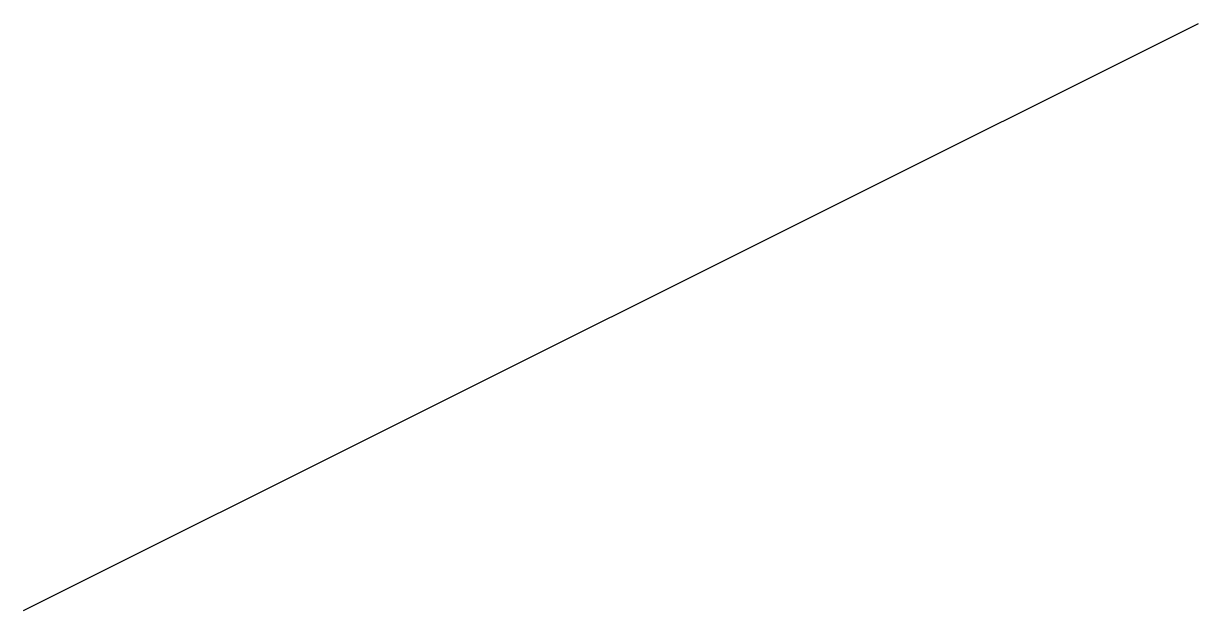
# Model space of a CAD drawing. Extents: x 0 to 100, y 0 to 50.
import ezdxf

# ---------------------------------------------------------------- set-up
doc = ezdxf.new("R2010")
doc.units = 0
doc.header["$MEASUREMENT"] = 0

msp = doc.modelspace()

# ---------------------------------------------------------------- linework, layer by layer
msp.add_line((0, 0), (100, 50))

doc.saveas('drawing.dxf')
